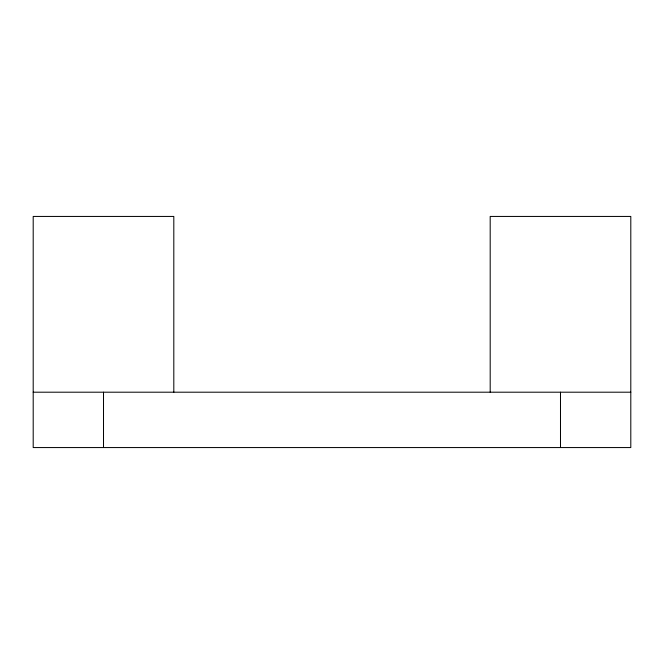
<?xml version="1.0" encoding="UTF-8"?>
<svg xmlns="http://www.w3.org/2000/svg" width="664" height="664" viewBox="0 0 664 664"><rect width="100%" height="100%" fill="white"/><g stroke="black" fill="none" stroke-linecap="round" stroke-linejoin="round"><path stroke-width="1" d="M33.2 392.2L630.8 392.2M560.491 392.2L560.491 447.561M490.19 392.2L490.19 216.439L630.8 216.439L630.8 447.561L33.2 447.561L33.2 216.439L173.81 216.439L173.81 392.2M103.509 392.2L103.509 447.561"/></g></svg>
